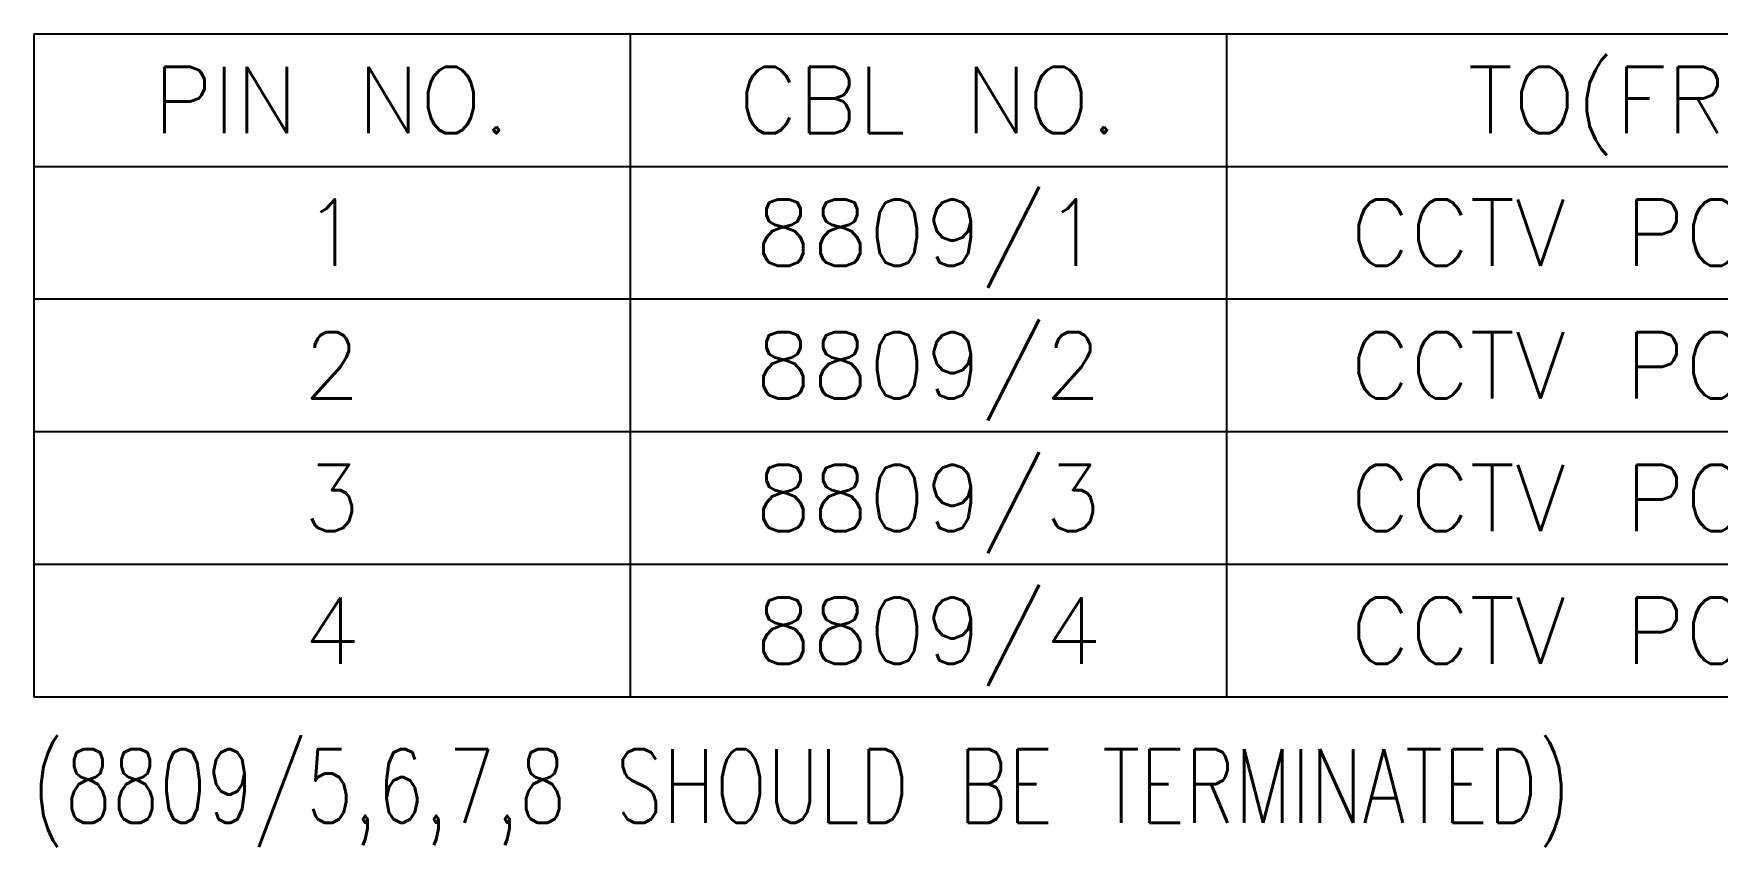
# Model space of a CAD drawing. Header units: millimetres. Extents: x 1063 to 1621, y 404 to 836.
# Drawn here: x 1438.1 to 1506.7, y 500.3 to 533.5 of the extents above; entities that cross this region are included whole.
import ezdxf
from ezdxf.enums import TextEntityAlignment as Align

# ---------------------------------------------------------------- set-up
doc = ezdxf.new("R2010")
doc.units = ezdxf.units.MM
doc.styles.get("Standard").update_dxf_attribs({"font": 'txt.shx', "bigfont": 'whgtxt.shx'})

msp = doc.modelspace()

# ---------------------------------------------------------------- linework, layer by layer
for p, q in [((1438.146, 533.457), (1438.146, 506.457)), ((1438.146, 533.457), (1579.332, 533.457)), ((1462.446, 533.457), (1462.446, 506.457)), ((1486.746, 533.457), (1486.746, 506.457)), ((1438.146, 528.057), (1579.332, 528.057)), ((1438.146, 522.657), (1548.171, 522.657)), ((1438.146, 517.257), (1548.171, 517.257)), ((1438.146, 511.857), (1548.171, 511.857)), ((1438.146, 506.457), (1579.332, 506.457))]:
    msp.add_line(p, q)

# ---------------------------------------------------------------- texts
for s, p in [('TO(FROM)', (1505.309, 530.757)), ('PIN NO.', (1450.296, 530.757)), ('CBL NO.', (1474.596, 530.757)), ('8809/1', (1474.596, 525.357)), ('1', (1450.296, 525.357)), ('CCTV POE SW.', (1505.309, 525.357)), ('8809/2', (1474.596, 519.957)), ('2', (1450.296, 519.957)), ('CCTV POE SW.', (1505.309, 519.957)), ('3', (1450.296, 514.557)), ('8809/3', (1474.596, 514.557)), ('CCTV POE SW.', (1505.309, 514.557)), ('4', (1450.296, 509.157)), ('8809/4', (1474.596, 509.157)), ('CCTV POE SW.', (1505.309, 509.157))]:
    msp.add_text(s, height=2.7).set_placement(p, align=Align.MIDDLE_CENTER)
at = {"color": 0, "linetype": 'Continuous', "width": 0.75}
msp.add_text('(8809/5,6,7,8 SHOULD BE TERMINATED)', height=3, dxfattribs=at).set_placement((1438.059, 502.835), align=Align.MIDDLE_LEFT)

doc.saveas('drawing.dxf')
